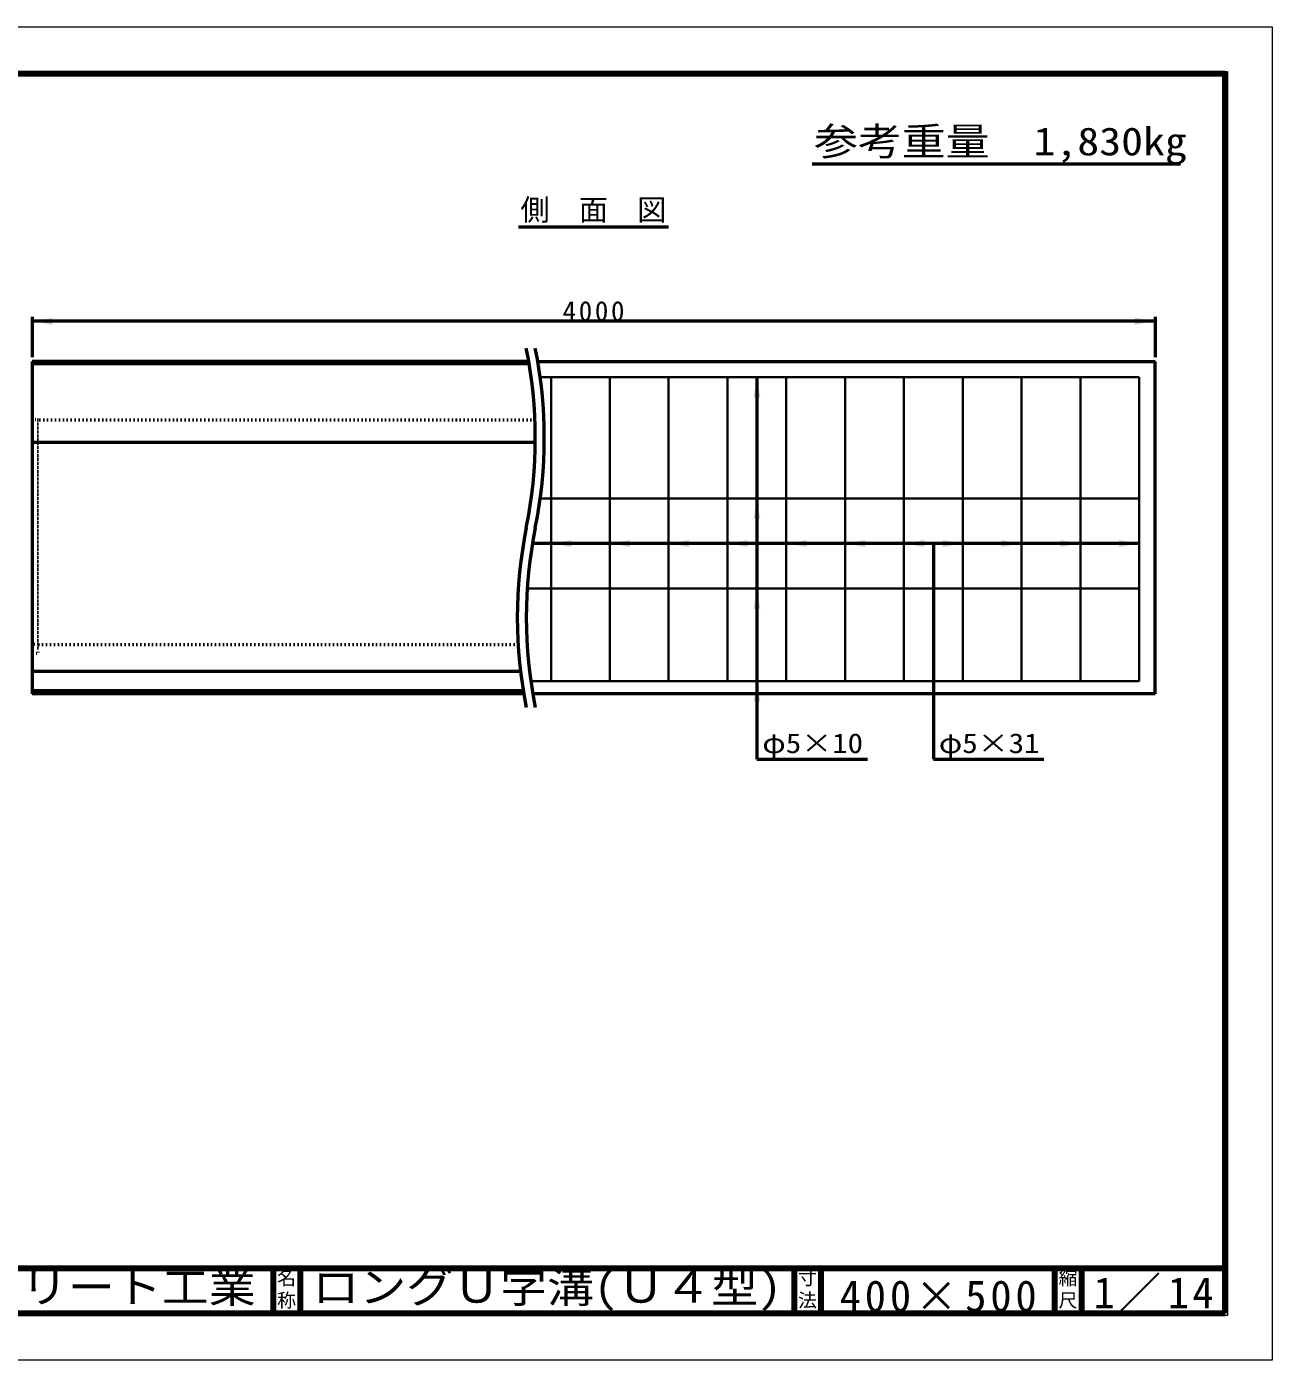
# Model space of a CAD drawing. Units: millimetres, scale not verified. Extents: x -2102 to 2102, y -1485 to 1485.
# Drawn here: x -671 to 2102, y -1485 to 1485 of the extents above; entities that cross this region are included whole.
import ezdxf
from ezdxf.enums import TextEntityAlignment as Align

# ---------------------------------------------------------------- set-up
doc = ezdxf.new("R2010")
doc.units = ezdxf.units.MM
doc.header["$LTSCALE"] = 5
doc.linetypes.add('DOTTED', pattern=[1.75, 0.25, -1.5])
doc.layers.add('0-0_V-nasSTD', color=7, linetype='Continuous', lineweight=50)
doc.layers.add('0-1_0', color=7, linetype='Continuous', lineweight=50)
doc.styles.add('ＭＳ ゴシック', font='')
doc.styles.get('ＭＳ ゴシック').set_extended_font_data('MS Gothic')

msp = doc.modelspace()

# ---------------------------------------------------------------- linework, layer by layer
at = {"layer": '0-0_V-nasSTD'}
for p, q in [((-658.654, 839.105), (-658.654, 749.105)), ((1841.346, 839.105), (1841.346, 749.105)), ((1841.346, 829.105), (-658.654, 829.105)), ((-658.654, 739.105), (-658.654, -0.895)), ((446.936, 739.105), (-658.654, 739.105)), ((447.777, 734.105), (-658.654, 734.105)), ((466.936, 739.105), (1841.346, 739.105)), ((1841.346, -0.895), (1841.346, 739.105)), ((954.846, 704.105), (954.846, -145.895)), ((461.148, 559.105), (-658.654, 559.105)), ((1806.346, 334.105), (455.122, 334.105)), ((1347.846, 334.105), (1347.846, -145.895)), ((428.5, 49.105), (-658.654, 49.105)), ((434.585, 6.105), (-658.654, 6.105)), ((435.755, -0.895), (-658.654, -0.895)), ((1841.346, -0.895), (455.755, -0.895)), ((954.846, -145.895), (1200.846, -145.895)), ((1347.846, -145.895), (1593.846, -145.895))]:
    msp.add_line(p, q, dxfattribs=at)
at = {"layer": '0-0_V-nasSTD', "lineweight": 35}
for p, q in [((472.283, 704.105), (1806.346, 704.105)), ((496.346, 704.105), (496.346, 27.105)), ((627.346, 704.105), (627.346, 27.105)), ((758.346, 704.105), (758.346, 27.105)), ((889.346, 704.105), (889.346, 27.105)), ((1020.346, 704.105), (1020.346, 27.105)), ((1151.346, 704.105), (1151.346, 27.105)), ((1282.346, 704.105), (1282.346, 27.105)), ((1413.346, 704.105), (1413.346, 27.105)), ((1544.346, 704.105), (1544.346, 27.105)), ((1675.346, 704.105), (1675.346, 27.105)), ((1806.346, 704.105), (1806.346, 27.105)), ((1806.346, 434.105), (472.944, 434.105)), ((1806.346, 234.105), (443.281, 234.105)), ((451.378, 27.105), (1806.346, 27.105))]:
    msp.add_line(p, q, dxfattribs=at)
at = {"layer": '0-0_V-nasSTD', "linetype": 'DOTTED'}
for p, q in [((460.553, 609.105), (-658.654, 609.105)), ((-646.154, 609.105), (-646.154, 90.105)), ((423.129, 109.105), (-658.654, 109.105)), ((-658.654, 90.105), (-646.154, 90.105))]:
    msp.add_line(p, q, dxfattribs=at)
at = {"layer": '0-0_V-nasSTD', "lineweight": 100}
for p, q in [((-1997.5, -1280), (1997.5, -1280)), ((-122.5, -1280), (-122.5, -1380)), ((-62.5, -1280), (-62.5, -1380)), ((1037.5, -1280), (1037.5, -1380)), ((1097.5, -1280), (1097.5, -1380)), ((1617.5, -1280), (1617.5, -1380)), ((1677.5, -1280), (1677.5, -1380)), ((-1997.5, -1380), (1997.5, -1380))]:
    msp.add_line(p, q, dxfattribs=at)
at = {"layer": '0-0_V-nasSTD', "lineweight": 18}
for points in [[(-2102.5, -1485), (-2102.5, 1485), (2102.5, 1485), (2102.5, -1485)], [(-2002.5, -1385), (-2002.5, 1385), (2002.5, 1385), (2002.5, -1385)]]:
    msp.add_lwpolyline(points, close=True, dxfattribs=at)
at = {"layer": '0-0_V-nasSTD', "lineweight": 100}
msp.add_lwpolyline([(1997.5, -1380), (1997.5, 1380), (-1997.5, 1380)], dxfattribs=at)
at = {"layer": '0-0_V-nasSTD'}
for centre, start, end in [((-548.654, 569.105), 348.57881, 11.42119), ((-528.654, 569.105), 348.57881, 11.42119), ((1431.346, 169.105), 168.57881, 191.42119), ((1451.346, 169.105), 168.57881, 191.42119)]:
    msp.add_arc(centre, 1010, start, end, dxfattribs=at)
for points in [[(-658.654, 829.105), (-613.654, 821.605), (-613.654, 836.605)], [(1796.346, 821.605), (1796.346, 836.605), (1841.346, 829.105)], [(947.346, 659.105), (954.846, 704.105), (962.346, 659.105)], [(947.346, 389.105), (954.846, 434.105), (962.346, 389.105)], [(496.346, 334.105), (541.346, 326.605), (541.346, 341.605)], [(627.346, 334.105), (672.346, 326.605), (672.346, 341.605)], [(758.346, 334.105), (803.346, 326.605), (803.346, 341.605)], [(889.346, 334.105), (934.346, 326.605), (934.346, 341.605)], [(1020.346, 334.105), (1065.346, 326.605), (1065.346, 341.605)], [(1151.346, 334.105), (1196.346, 326.605), (1196.346, 341.605)], [(1282.346, 334.105), (1327.346, 326.605), (1327.346, 341.605)], [(1368.346, 326.605), (1368.346, 341.605), (1413.346, 334.105)], [(1499.346, 326.605), (1499.346, 341.605), (1544.346, 334.105)], [(1630.346, 326.605), (1630.346, 341.605), (1675.346, 334.105)], [(1761.346, 326.605), (1761.346, 341.605), (1806.346, 334.105)], [(947.346, 189.105), (954.846, 234.105), (962.346, 189.105)], [(947.346, -17.895), (954.846, 27.105), (962.346, -17.895)]]:
    msp.add_solid(points, dxfattribs=at)
at = {"layer": '0-1_0'}
for p, q in [((1078.036, 1179.753), (1898.036, 1179.753)), ((424.346, 1039.105), (758.346, 1039.105))]:
    msp.add_line(p, q, dxfattribs=at)

# ---------------------------------------------------------------- texts
at = {"layer": '0-0_V-nasSTD', "style": 'ＭＳ ゴシック'}
for s, height, width, p in [('参考重量\u30001,830kg', 62.32, 1.15, (1082.036, 1179.753)), ('φ5×10', 43.99, 1.15, (966.846, -145.895)), ('φ5×31', 43.99, 1.15, (1359.846, -145.895)), ('株式会社船生コンクリート工業', 69.65, 1.1, (-1624.25, -1377.5)), ('ロングＵ字溝(Ｕ４型)', 69.65, 1.1, (-35, -1377.5))]:
    msp.add_text(s, height=height, dxfattribs=dict(at, width=width)).set_placement(p, align=Align.BOTTOM_LEFT)
for s, height, p in [('側\u3000面\u3000図', 47.65, (428.342, 1039.105)), ('名', 30.79, (-113.518, -1326.001)), ('寸', 30.79, (1046.482, -1326.001)), ('縮', 30.79, (1626.482, -1326.001)), ('称', 30.79, (-113.524, -1375.99)), ('法', 30.79, (1046.476, -1375.99)), ('尺', 30.79, (1626.476, -1375.99))]:
    msp.add_text(s, height=height, dxfattribs=at).set_placement(p, align=Align.BOTTOM_LEFT)
at = {"layer": '0-0_V-nasSTD', "attachment_point": 7, "style": 'ＭＳ ゴシック'}
for s, insert, char_height in [('\\T1.2;4000', (522.24, 829.105), 43.99), ('\\T1.16;1／14', (1704.533, -1377.418), 69.65), ('\\T1.18;400×500', (1139.081, -1377.492), 69.65)]:
    msp.add_mtext(s, dxfattribs=dict(at, insert=insert, char_height=char_height))

doc.saveas('drawing.dxf')
